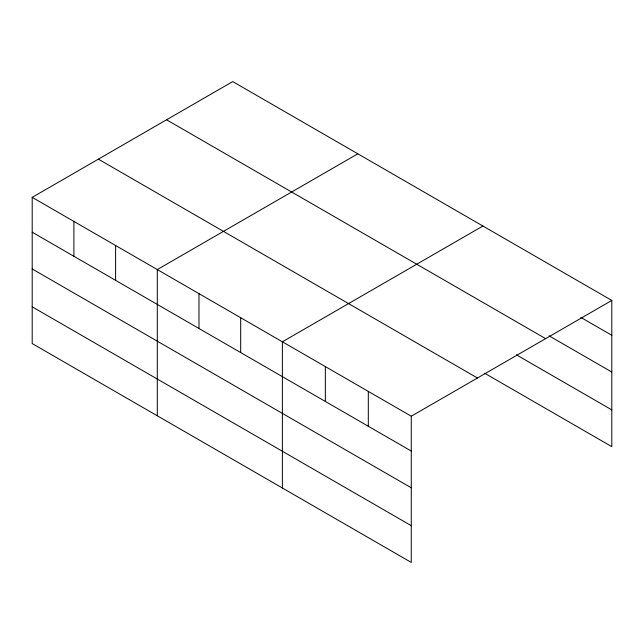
<?xml version="1.0" encoding="UTF-8"?>
<svg xmlns="http://www.w3.org/2000/svg" width="644" height="644" viewBox="0 0 644 644"><rect width="100%" height="100%" fill="white"/><g stroke="black" fill="none" stroke-linecap="round" stroke-linejoin="round"><path stroke-width="0.97" d="M411.274 487.806L411.274 416.209L32.2 197.354L32.2 343.566L411.274 562.421L411.274 487.806L32.2 268.951M484.634 373.23L611.8 446.646L611.8 300.434L232.726 81.579L32.2 197.354M357.823 153.803L157.297 269.57L157.297 415.791M482.92 226.02L282.386 341.795L282.386 488.015M411.274 416.209L611.8 300.434M580.864 317.428L611.8 335.283M549.074 335.822L611.8 372.031M166.555 119.784L545.629 338.639M516.424 354.836L611.8 409.898M98.371 159.149L477.446 378.004M32.2 232.202L411.274 451.058M32.2 306.818L411.274 525.673M368.312 391.399L368.312 426.256M325.349 366.597L325.349 401.454M240.687 317.725L240.687 352.574M198.988 293.648L198.988 328.496M115.598 245.501L115.598 280.349M73.899 221.423L73.899 256.28"/></g></svg>
